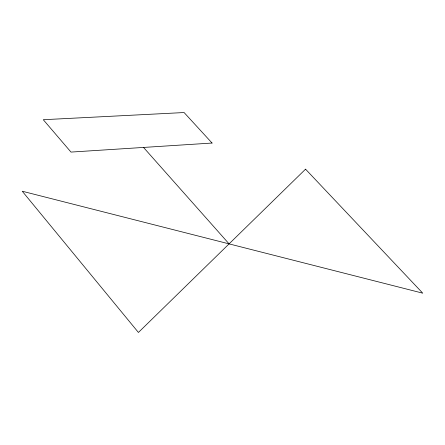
<?xml version="1.0" encoding="UTF-8"?>
<svg xmlns="http://www.w3.org/2000/svg" width="445" height="445" viewBox="0 0 445 445"><rect width="100%" height="100%" fill="white"/><g stroke="black" fill="none" stroke-linecap="round" stroke-linejoin="round"><path stroke-width="0.67" d="M143.518 147.434L229.08 243.877M305.543 169.172L138.423 332.454L22.25 191.233L422.75 293.172L305.543 169.172M212.059 143.045L70.989 152.084L43.282 119.711L184.096 112.546L212.059 143.045"/></g></svg>
